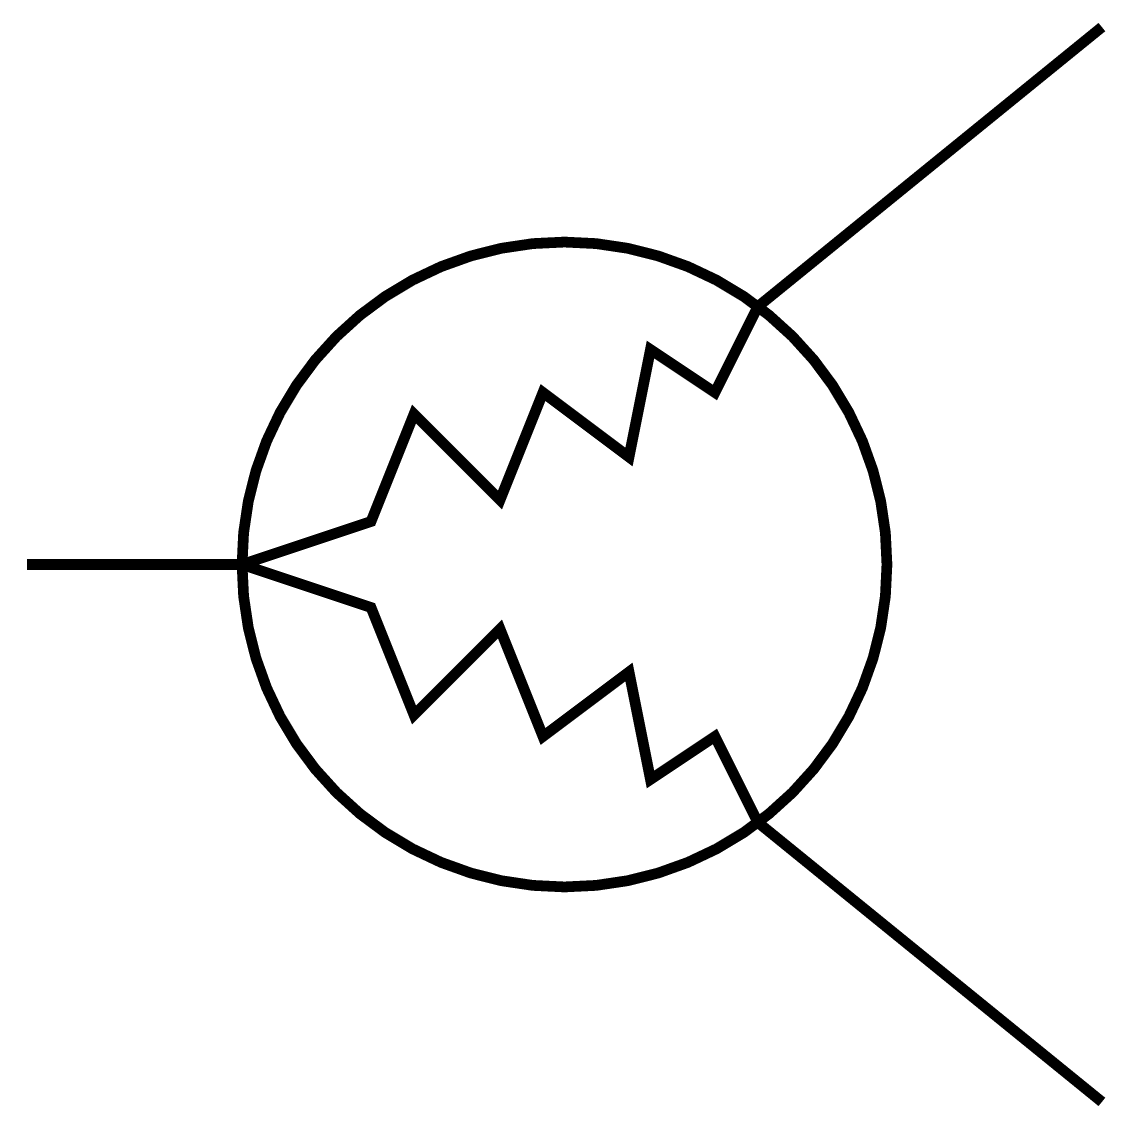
# Model space of a CAD drawing. Extents: x -5 to 5, y -5 to 5.
import ezdxf

# ---------------------------------------------------------------- set-up
doc = ezdxf.new("R2010")
doc.units = 0
doc.header["$LTSCALE"] = 5
doc.header["$MEASUREMENT"] = 0
doc.layers.get('0').update_dxf_attribs({"linetype": 'CONTINUOUS'})

msp = doc.modelspace()

# ---------------------------------------------------------------- linework, layer by layer
at = {"color": 7, "const_width": 0.1}
for points in [[(5, 5), (1.8, 2.4)], [(1.8, -2.4), (1.4, -1.6), (0.8, -2), (0.6, -1), (-0.2, -1.6), (-0.6, -0.6), (-1.4, -1.4), (-1.8, -0.4), (-3, 0), (-1.8, 0.4), (-1.4, 1.4), (-0.6, 0.6), (-0.2, 1.6), (0.6, 1), (0.8, 2), (1.4, 1.6), (1.8, 2.4)], [(-3, 0), (-5, 0)], [(5, -5), (1.8, -2.4)]]:
    msp.add_lwpolyline(points, dxfattribs=at)
at = {"const_width": 0.1}
msp.add_lwpolyline([(-3, 0, 1), (3, 0, 1)], format="xyb", close=True, dxfattribs=at)

doc.saveas('drawing.dxf')
